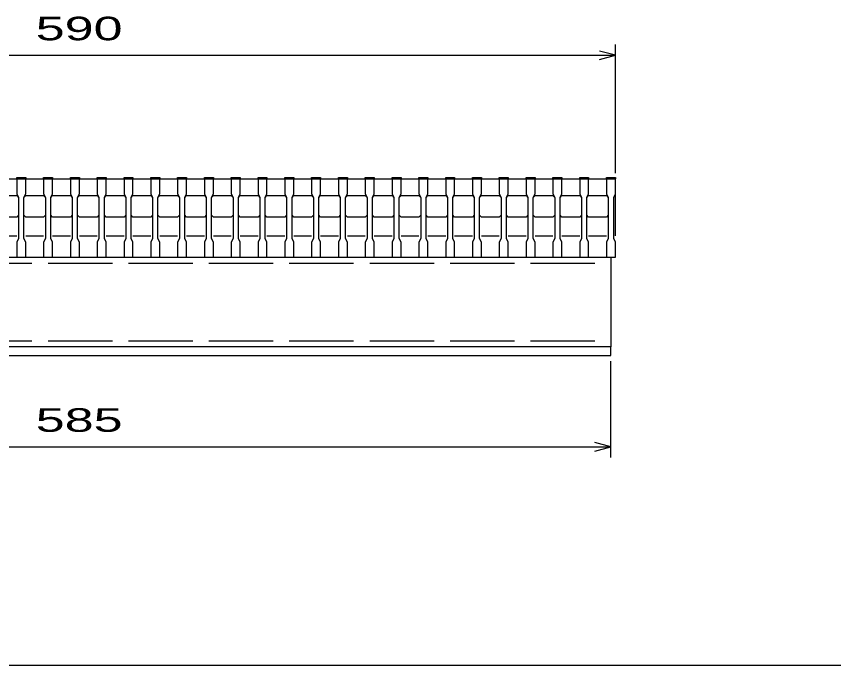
# Model space of a CAD drawing. Units: millimetres, scale not verified. Extents: x -1092 to 1039, y -770 to 632.
# Drawn here: x -593.2 to -135.9, y -687.9 to -324.7 of the extents above; entities that cross this region are included whole.
import ezdxf
from ezdxf.enums import TextEntityAlignment as Align

# ---------------------------------------------------------------- set-up
doc = ezdxf.new("R2010")
doc.units = ezdxf.units.MM
doc.header["$LTSCALE"] = 6
doc.linetypes.add('DASHED', pattern=[7.5, 6, -1.5])
for name, color, linetype, lineweight in [('0_2', 150, 'Continuous', 25), ('16', 3, 'Continuous', 25), ('22', 4, 'Continuous', 25)]:
    doc.layers.add(name, color=color, linetype=linetype, lineweight=lineweight)
doc.styles.add('ベクトル', font='')
doc.styles.get('ベクトル').set_extended_font_data('ベクトル')

msp = doc.modelspace()

# ---------------------------------------------------------------- linework, layer by layer
at = {"layer": '0_2'}
msp.add_line((1038.6, -687.9), (-1037.4, -687.9), dxfattribs=at)
at = {"layer": '16'}
for p, q in [((-848, -415.5), (-258, -415.5)), ((-593, -415.5), (-593, -414.8)), ((-593, -414.8), (-588, -414.8)), ((-593, -415.5), (-593, -424)), ((-588, -415.5), (-593, -415.5)), ((-588, -414.8), (-588, -415.5)), ((-588, -424), (-588, -415.5)), ((-578, -415.5), (-578, -414.8)), ((-578, -414.8), (-573, -414.8)), ((-578, -415.5), (-578, -424)), ((-573, -415.5), (-578, -415.5)), ((-573, -414.8), (-573, -415.5)), ((-573, -424), (-573, -415.5)), ((-563, -415.5), (-563, -414.8)), ((-563, -414.8), (-558, -414.8)), ((-563, -415.5), (-563, -424)), ((-558, -415.5), (-563, -415.5)), ((-558, -414.8), (-558, -415.5)), ((-558, -424), (-558, -415.5)), ((-548, -415.5), (-548, -414.8)), ((-548, -414.8), (-543, -414.8)), ((-548, -415.5), (-548, -424)), ((-543, -415.5), (-548, -415.5)), ((-543, -414.8), (-543, -415.5)), ((-543, -424), (-543, -415.5)), ((-533, -415.5), (-533, -414.8)), ((-533, -414.8), (-528, -414.8)), ((-533, -415.5), (-533, -424)), ((-528, -415.5), (-533, -415.5)), ((-528, -414.8), (-528, -415.5)), ((-528, -424), (-528, -415.5)), ((-518, -415.5), (-518, -414.8)), ((-518, -414.8), (-513, -414.8)), ((-518, -415.5), (-518, -424)), ((-513, -415.5), (-518, -415.5)), ((-513, -414.8), (-513, -415.5)), ((-513, -424), (-513, -415.5)), ((-503, -415.5), (-503, -414.8)), ((-503, -414.8), (-498, -414.8)), ((-503, -415.5), (-503, -424)), ((-498, -415.5), (-503, -415.5)), ((-498, -414.8), (-498, -415.5)), ((-498, -424), (-498, -415.5)), ((-488, -415.5), (-488, -414.8)), ((-488, -414.8), (-483, -414.8)), ((-488, -415.5), (-488, -424)), ((-483, -415.5), (-488, -415.5)), ((-483, -414.8), (-483, -415.5)), ((-483, -424), (-483, -415.5)), ((-473, -415.5), (-473, -414.8)), ((-473, -414.8), (-468, -414.8)), ((-473, -415.5), (-473, -424)), ((-468, -415.5), (-473, -415.5)), ((-468, -414.8), (-468, -415.5)), ((-468, -424), (-468, -415.5)), ((-458, -415.5), (-458, -414.8)), ((-458, -414.8), (-453, -414.8)), ((-458, -415.5), (-458, -424)), ((-453, -415.5), (-458, -415.5)), ((-453, -414.8), (-453, -415.5)), ((-453, -424), (-453, -415.5)), ((-443, -415.5), (-443, -414.8)), ((-443, -414.8), (-438, -414.8)), ((-443, -415.5), (-443, -424)), ((-438, -415.5), (-443, -415.5)), ((-438, -414.8), (-438, -415.5)), ((-438, -424), (-438, -415.5)), ((-428, -415.5), (-428, -414.8)), ((-428, -414.8), (-423, -414.8)), ((-428, -415.5), (-428, -424)), ((-423, -415.5), (-428, -415.5)), ((-423, -414.8), (-423, -415.5)), ((-423, -424), (-423, -415.5)), ((-413, -415.5), (-413, -414.8)), ((-413, -414.8), (-408, -414.8)), ((-413, -415.5), (-413, -424)), ((-408, -415.5), (-413, -415.5)), ((-408, -414.8), (-408, -415.5)), ((-408, -424), (-408, -415.5)), ((-398, -415.5), (-398, -414.8)), ((-398, -414.8), (-393, -414.8)), ((-398, -415.5), (-398, -424)), ((-393, -415.5), (-398, -415.5)), ((-393, -414.8), (-393, -415.5)), ((-393, -424), (-393, -415.5)), ((-383, -415.5), (-383, -414.8)), ((-383, -414.8), (-378, -414.8)), ((-383, -415.5), (-383, -424)), ((-378, -415.5), (-383, -415.5)), ((-378, -414.8), (-378, -415.5)), ((-378, -424), (-378, -415.5)), ((-368, -415.5), (-368, -414.8)), ((-368, -414.8), (-363, -414.8)), ((-368, -415.5), (-368, -424)), ((-363, -415.5), (-368, -415.5)), ((-363, -414.8), (-363, -415.5)), ((-363, -424), (-363, -415.5)), ((-353, -415.5), (-353, -414.8)), ((-353, -414.8), (-348, -414.8)), ((-353, -415.5), (-353, -424)), ((-348, -415.5), (-353, -415.5)), ((-348, -414.8), (-348, -415.5)), ((-348, -424), (-348, -415.5)), ((-338, -415.5), (-338, -414.8)), ((-338, -414.8), (-333, -414.8)), ((-338, -415.5), (-338, -424)), ((-333, -415.5), (-338, -415.5)), ((-333, -414.8), (-333, -415.5)), ((-333, -424), (-333, -415.5)), ((-323, -415.5), (-323, -414.8)), ((-323, -414.8), (-318, -414.8)), ((-323, -415.5), (-323, -424)), ((-318, -415.5), (-323, -415.5)), ((-318, -414.8), (-318, -415.5)), ((-318, -424), (-318, -415.5)), ((-308, -415.5), (-308, -414.8)), ((-308, -414.8), (-303, -414.8)), ((-308, -415.5), (-308, -424)), ((-303, -415.5), (-308, -415.5)), ((-303, -414.8), (-303, -415.5)), ((-303, -424), (-303, -415.5)), ((-293, -415.5), (-293, -414.8)), ((-293, -414.8), (-288, -414.8)), ((-293, -415.5), (-293, -424)), ((-288, -415.5), (-293, -415.5)), ((-288, -414.8), (-288, -415.5)), ((-288, -424), (-288, -415.5)), ((-278, -415.5), (-278, -414.8)), ((-278, -414.8), (-273, -414.8)), ((-278, -415.5), (-278, -424)), ((-273, -415.5), (-278, -415.5)), ((-273, -414.8), (-273, -415.5)), ((-273, -424), (-273, -415.5)), ((-263, -415.5), (-263, -414.8)), ((-263, -414.8), (-258, -414.8)), ((-263, -415.5), (-263, -424)), ((-258, -415.5), (-263, -415.5)), ((-258, -414.8), (-258, -415.5)), ((-258, -424), (-258, -415.5)), ((-258, -447.5), (-258, -415.5)), ((-603, -425), (-593, -425)), ((-593, -424), (-592, -426)), ((-593, -425), (-592, -426)), ((-589, -426), (-588, -424)), ((-589, -426), (-588, -425)), ((-588, -425), (-578, -425)), ((-578, -424), (-577, -426)), ((-578, -425), (-577, -426)), ((-574, -426), (-573, -424)), ((-574, -426), (-573, -425)), ((-573, -425), (-563, -425)), ((-563, -424), (-562, -426)), ((-563, -425), (-562, -426)), ((-559, -426), (-558, -424)), ((-559, -426), (-558, -425)), ((-558, -425), (-548, -425)), ((-548, -424), (-547, -426)), ((-548, -425), (-547, -426)), ((-544, -426), (-543, -424)), ((-544, -426), (-543, -425)), ((-543, -425), (-533, -425)), ((-533, -424), (-532, -426)), ((-533, -425), (-532, -426)), ((-529, -426), (-528, -424)), ((-529, -426), (-528, -425)), ((-528, -425), (-518, -425)), ((-518, -424), (-517, -426)), ((-518, -425), (-517, -426)), ((-514, -426), (-513, -424)), ((-514, -426), (-513, -425)), ((-513, -425), (-503, -425)), ((-503, -424), (-502, -426)), ((-503, -425), (-502, -426)), ((-499, -426), (-498, -424)), ((-499, -426), (-498, -425)), ((-498, -425), (-488, -425)), ((-488, -424), (-487, -426)), ((-488, -425), (-487, -426)), ((-484, -426), (-483, -424)), ((-484, -426), (-483, -425)), ((-483, -425), (-473, -425)), ((-473, -424), (-472, -426)), ((-473, -425), (-472, -426)), ((-469, -426), (-468, -424)), ((-469, -426), (-468, -425)), ((-468, -425), (-458, -425)), ((-458, -424), (-457, -426)), ((-458, -425), (-457, -426)), ((-454, -426), (-453, -424)), ((-454, -426), (-453, -425)), ((-453, -425), (-443, -425)), ((-443, -424), (-442, -426)), ((-443, -425), (-442, -426)), ((-439, -426), (-438, -424)), ((-439, -426), (-438, -425)), ((-438, -425), (-428, -425)), ((-428, -424), (-427, -426)), ((-428, -425), (-427, -426)), ((-424, -426), (-423, -424)), ((-424, -426), (-423, -425)), ((-423, -425), (-413, -425)), ((-413, -424), (-412, -426)), ((-413, -425), (-412, -426)), ((-409, -426), (-408, -424)), ((-409, -426), (-408, -425)), ((-408, -425), (-398, -425)), ((-398, -424), (-397, -426)), ((-398, -425), (-397, -426)), ((-394, -426), (-393, -424)), ((-394, -426), (-393, -425)), ((-393, -425), (-383, -425)), ((-383, -424), (-382, -426)), ((-383, -425), (-382, -426)), ((-379, -426), (-378, -424)), ((-379, -426), (-378, -425)), ((-378, -425), (-368, -425)), ((-368, -424), (-367, -426)), ((-368, -425), (-367, -426)), ((-364, -426), (-363, -424)), ((-364, -426), (-363, -425)), ((-363, -425), (-353, -425)), ((-353, -424), (-352, -426)), ((-353, -425), (-352, -426)), ((-349, -426), (-348, -424)), ((-349, -426), (-348, -425)), ((-348, -425), (-338, -425)), ((-338, -424), (-337, -426)), ((-338, -425), (-337, -426)), ((-334, -426), (-333, -424)), ((-334, -426), (-333, -425)), ((-333, -425), (-323, -425)), ((-323, -424), (-322, -426)), ((-323, -425), (-322, -426)), ((-319, -426), (-318, -424)), ((-319, -426), (-318, -425)), ((-318, -425), (-308, -425)), ((-308, -424), (-307, -426)), ((-308, -425), (-307, -426)), ((-304, -426), (-303, -424)), ((-304, -426), (-303, -425)), ((-303, -425), (-293, -425)), ((-293, -424), (-292, -426)), ((-293, -425), (-292, -426)), ((-289, -426), (-288, -424)), ((-289, -426), (-288, -425)), ((-288, -425), (-278, -425)), ((-278, -424), (-277, -426)), ((-278, -425), (-277, -426)), ((-274, -426), (-273, -424)), ((-274, -426), (-273, -425)), ((-273, -425), (-263, -425)), ((-263, -424), (-262, -426)), ((-263, -425), (-262, -426)), ((-259, -426), (-258, -424)), ((-592, -426), (-592, -449)), ((-589, -449), (-589, -426)), ((-577, -426), (-577, -449)), ((-574, -449), (-574, -426)), ((-562, -426), (-562, -449)), ((-559, -449), (-559, -426)), ((-547, -426), (-547, -449)), ((-544, -449), (-544, -426)), ((-532, -426), (-532, -449)), ((-529, -449), (-529, -426)), ((-517, -426), (-517, -449)), ((-514, -449), (-514, -426)), ((-502, -426), (-502, -449)), ((-499, -449), (-499, -426)), ((-487, -426), (-487, -449)), ((-484, -449), (-484, -426)), ((-472, -426), (-472, -449)), ((-469, -449), (-469, -426)), ((-457, -426), (-457, -449)), ((-454, -449), (-454, -426)), ((-442, -426), (-442, -449)), ((-439, -449), (-439, -426)), ((-427, -426), (-427, -449)), ((-424, -449), (-424, -426)), ((-412, -426), (-412, -449)), ((-409, -449), (-409, -426)), ((-397, -426), (-397, -449)), ((-394, -449), (-394, -426)), ((-382, -426), (-382, -449)), ((-379, -449), (-379, -426)), ((-367, -426), (-367, -449)), ((-364, -449), (-364, -426)), ((-352, -426), (-352, -449)), ((-349, -449), (-349, -426)), ((-337, -426), (-337, -449)), ((-334, -449), (-334, -426)), ((-322, -426), (-322, -449)), ((-319, -449), (-319, -426)), ((-307, -426), (-307, -449)), ((-304, -449), (-304, -426)), ((-292, -426), (-292, -449)), ((-289, -449), (-289, -426)), ((-277, -426), (-277, -449)), ((-274, -449), (-274, -426)), ((-262, -426), (-262, -449)), ((-259, -449), (-259, -426)), ((-593, -437), (-603, -437)), ((-592, -436), (-593, -437)), ((-588, -437), (-589, -436)), ((-578, -437), (-588, -437)), ((-577, -436), (-578, -437)), ((-573, -437), (-574, -436)), ((-563, -437), (-573, -437)), ((-562, -436), (-563, -437)), ((-558, -437), (-559, -436)), ((-548, -437), (-558, -437)), ((-547, -436), (-548, -437)), ((-543, -437), (-544, -436)), ((-533, -437), (-543, -437)), ((-532, -436), (-533, -437)), ((-528, -437), (-529, -436)), ((-518, -437), (-528, -437)), ((-517, -436), (-518, -437)), ((-513, -437), (-514, -436)), ((-503, -437), (-513, -437)), ((-502, -436), (-503, -437)), ((-498, -437), (-499, -436)), ((-488, -437), (-498, -437)), ((-487, -436), (-488, -437)), ((-483, -437), (-484, -436)), ((-473, -437), (-483, -437)), ((-472, -436), (-473, -437)), ((-468, -437), (-469, -436)), ((-458, -437), (-468, -437)), ((-457, -436), (-458, -437)), ((-453, -437), (-454, -436)), ((-443, -437), (-453, -437)), ((-442, -436), (-443, -437)), ((-438, -437), (-439, -436)), ((-428, -437), (-438, -437)), ((-427, -436), (-428, -437)), ((-423, -437), (-424, -436)), ((-413, -437), (-423, -437)), ((-412, -436), (-413, -437)), ((-408, -437), (-409, -436)), ((-398, -437), (-408, -437)), ((-397, -436), (-398, -437)), ((-393, -437), (-394, -436)), ((-383, -437), (-393, -437)), ((-382, -436), (-383, -437)), ((-378, -437), (-379, -436)), ((-368, -437), (-378, -437)), ((-367, -436), (-368, -437)), ((-363, -437), (-364, -436)), ((-353, -437), (-363, -437)), ((-352, -436), (-353, -437)), ((-348, -437), (-349, -436)), ((-338, -437), (-348, -437)), ((-337, -436), (-338, -437)), ((-333, -437), (-334, -436)), ((-323, -437), (-333, -437)), ((-322, -436), (-323, -437)), ((-318, -437), (-319, -436)), ((-308, -437), (-318, -437)), ((-307, -436), (-308, -437)), ((-303, -437), (-304, -436)), ((-293, -437), (-303, -437)), ((-292, -436), (-293, -437)), ((-288, -437), (-289, -436)), ((-278, -437), (-288, -437)), ((-277, -436), (-278, -437)), ((-273, -437), (-274, -436)), ((-263, -437), (-273, -437)), ((-262, -436), (-263, -437)), ((-603, -447.5), (-593, -447.5)), ((-588, -447.5), (-578, -447.5)), ((-573, -447.5), (-563, -447.5)), ((-558, -447.5), (-548, -447.5)), ((-543, -447.5), (-533, -447.5)), ((-528, -447.5), (-518, -447.5)), ((-513, -447.5), (-503, -447.5)), ((-498, -447.5), (-488, -447.5)), ((-483, -447.5), (-473, -447.5)), ((-468, -447.5), (-458, -447.5)), ((-453, -447.5), (-443, -447.5)), ((-438, -447.5), (-428, -447.5)), ((-423, -447.5), (-413, -447.5)), ((-408, -447.5), (-398, -447.5)), ((-393, -447.5), (-383, -447.5)), ((-378, -447.5), (-368, -447.5)), ((-363, -447.5), (-353, -447.5)), ((-348, -447.5), (-338, -447.5)), ((-333, -447.5), (-323, -447.5)), ((-318, -447.5), (-308, -447.5)), ((-303, -447.5), (-293, -447.5)), ((-288, -447.5), (-278, -447.5)), ((-273, -447.5), (-263, -447.5)), ((-592, -449), (-593, -451)), ((-593, -451), (-593, -459.5)), ((-588, -451), (-589, -449)), ((-588, -459.5), (-588, -451)), ((-577, -449), (-578, -451)), ((-578, -451), (-578, -459.5)), ((-573, -451), (-574, -449)), ((-573, -459.5), (-573, -451)), ((-562, -449), (-563, -451)), ((-563, -451), (-563, -459.5)), ((-558, -451), (-559, -449)), ((-558, -459.5), (-558, -451)), ((-547, -449), (-548, -451)), ((-548, -451), (-548, -459.5)), ((-543, -451), (-544, -449)), ((-543, -459.5), (-543, -451)), ((-532, -449), (-533, -451)), ((-533, -451), (-533, -459.5)), ((-528, -451), (-529, -449)), ((-528, -459.5), (-528, -451)), ((-517, -449), (-518, -451)), ((-518, -451), (-518, -459.5)), ((-513, -451), (-514, -449)), ((-513, -459.5), (-513, -451)), ((-502, -449), (-503, -451)), ((-503, -451), (-503, -459.5)), ((-498, -451), (-499, -449)), ((-498, -459.5), (-498, -451)), ((-487, -449), (-488, -451)), ((-488, -451), (-488, -459.5)), ((-483, -451), (-484, -449)), ((-483, -459.5), (-483, -451)), ((-472, -449), (-473, -451)), ((-473, -451), (-473, -459.5)), ((-468, -451), (-469, -449)), ((-468, -459.5), (-468, -451)), ((-457, -449), (-458, -451)), ((-458, -451), (-458, -459.5)), ((-453, -451), (-454, -449)), ((-453, -459.5), (-453, -451)), ((-442, -449), (-443, -451)), ((-443, -451), (-443, -459.5)), ((-438, -451), (-439, -449)), ((-438, -459.5), (-438, -451)), ((-427, -449), (-428, -451)), ((-428, -451), (-428, -459.5)), ((-423, -451), (-424, -449)), ((-423, -459.5), (-423, -451)), ((-412, -449), (-413, -451)), ((-413, -451), (-413, -459.5)), ((-408, -451), (-409, -449)), ((-408, -459.5), (-408, -451)), ((-397, -449), (-398, -451)), ((-398, -451), (-398, -459.5)), ((-393, -451), (-394, -449)), ((-393, -459.5), (-393, -451)), ((-382, -449), (-383, -451)), ((-383, -451), (-383, -459.5)), ((-378, -451), (-379, -449)), ((-378, -459.5), (-378, -451)), ((-367, -449), (-368, -451)), ((-368, -451), (-368, -459.5)), ((-363, -451), (-364, -449)), ((-363, -459.5), (-363, -451)), ((-352, -449), (-353, -451)), ((-353, -451), (-353, -459.5)), ((-348, -451), (-349, -449)), ((-348, -459.5), (-348, -451)), ((-337, -449), (-338, -451)), ((-338, -451), (-338, -459.5)), ((-333, -451), (-334, -449)), ((-333, -459.5), (-333, -451)), ((-322, -449), (-323, -451)), ((-323, -451), (-323, -459.5)), ((-318, -451), (-319, -449)), ((-318, -459.5), (-318, -451)), ((-307, -449), (-308, -451)), ((-308, -451), (-308, -459.5)), ((-303, -451), (-304, -449)), ((-303, -459.5), (-303, -451)), ((-292, -449), (-293, -451)), ((-293, -451), (-293, -459.5)), ((-288, -451), (-289, -449)), ((-288, -459.5), (-288, -451)), ((-277, -449), (-278, -451)), ((-278, -451), (-278, -459.5)), ((-273, -451), (-274, -449)), ((-273, -459.5), (-273, -451)), ((-262, -449), (-263, -451)), ((-263, -451), (-263, -459.5)), ((-258, -451), (-259, -449)), ((-258, -459.5), (-258, -451)), ((-845.5, -459.5), (-260.5, -459.5)), ((-593, -459.5), (-588, -459.5)), ((-578, -459.5), (-573, -459.5)), ((-563, -459.5), (-558, -459.5)), ((-548, -459.5), (-543, -459.5)), ((-533, -459.5), (-528, -459.5)), ((-518, -459.5), (-513, -459.5)), ((-503, -459.5), (-498, -459.5)), ((-488, -459.5), (-483, -459.5)), ((-473, -459.5), (-468, -459.5)), ((-458, -459.5), (-453, -459.5)), ((-443, -459.5), (-438, -459.5)), ((-428, -459.5), (-423, -459.5)), ((-413, -459.5), (-408, -459.5)), ((-398, -459.5), (-393, -459.5)), ((-383, -459.5), (-378, -459.5)), ((-368, -459.5), (-363, -459.5)), ((-353, -459.5), (-348, -459.5)), ((-338, -459.5), (-333, -459.5)), ((-323, -459.5), (-318, -459.5)), ((-308, -459.5), (-303, -459.5)), ((-293, -459.5), (-288, -459.5)), ((-278, -459.5), (-273, -459.5)), ((-263, -459.5), (-258, -459.5)), ((-260.5, -459.5), (-260.5, -509.5)), ((-260.5, -509.5), (-845.5, -509.5)), ((-260.5, -509.5), (-845.5, -509.5)), ((-260.5, -514.5), (-260.5, -509.5)), ((-845.5, -514.5), (-260.5, -514.5))]:
    msp.add_line(p, q, dxfattribs=at)
at = {"layer": '16', "linetype": 'DASHED'}
for p, q in [((-845.5, -462.7), (-260.5, -462.7)), ((-845.5, -506.3), (-260.5, -506.3))]:
    msp.add_line(p, q, dxfattribs=at)
at = {"layer": '22'}
for p, q in [((-258, -412.5), (-258, -340.5)), ((-848, -346.5), (-258, -346.5)), ((-258, -346.5), (-267, -344.1)), ((-267, -348.9), (-258, -346.5)), ((-260.5, -571.5), (-260.5, -517.5)), ((-845.5, -565.5), (-260.5, -565.5)), ((-260.5, -565.5), (-269.5, -563.1)), ((-269.5, -567.9), (-260.5, -565.5))]:
    msp.add_line(p, q, dxfattribs=at)

# ---------------------------------------------------------------- texts
at = {"layer": '22', "color": 2, "style": 'ベクトル', "width": 1.65}
for s, p in [(' 590 ', (-590.5, -331.5)), (' 585 ', (-590.5, -550.5))]:
    msp.add_text(s, height=13.2, dxfattribs=at).set_placement(p, align=Align.MIDDLE_LEFT)

doc.saveas('drawing.dxf')
